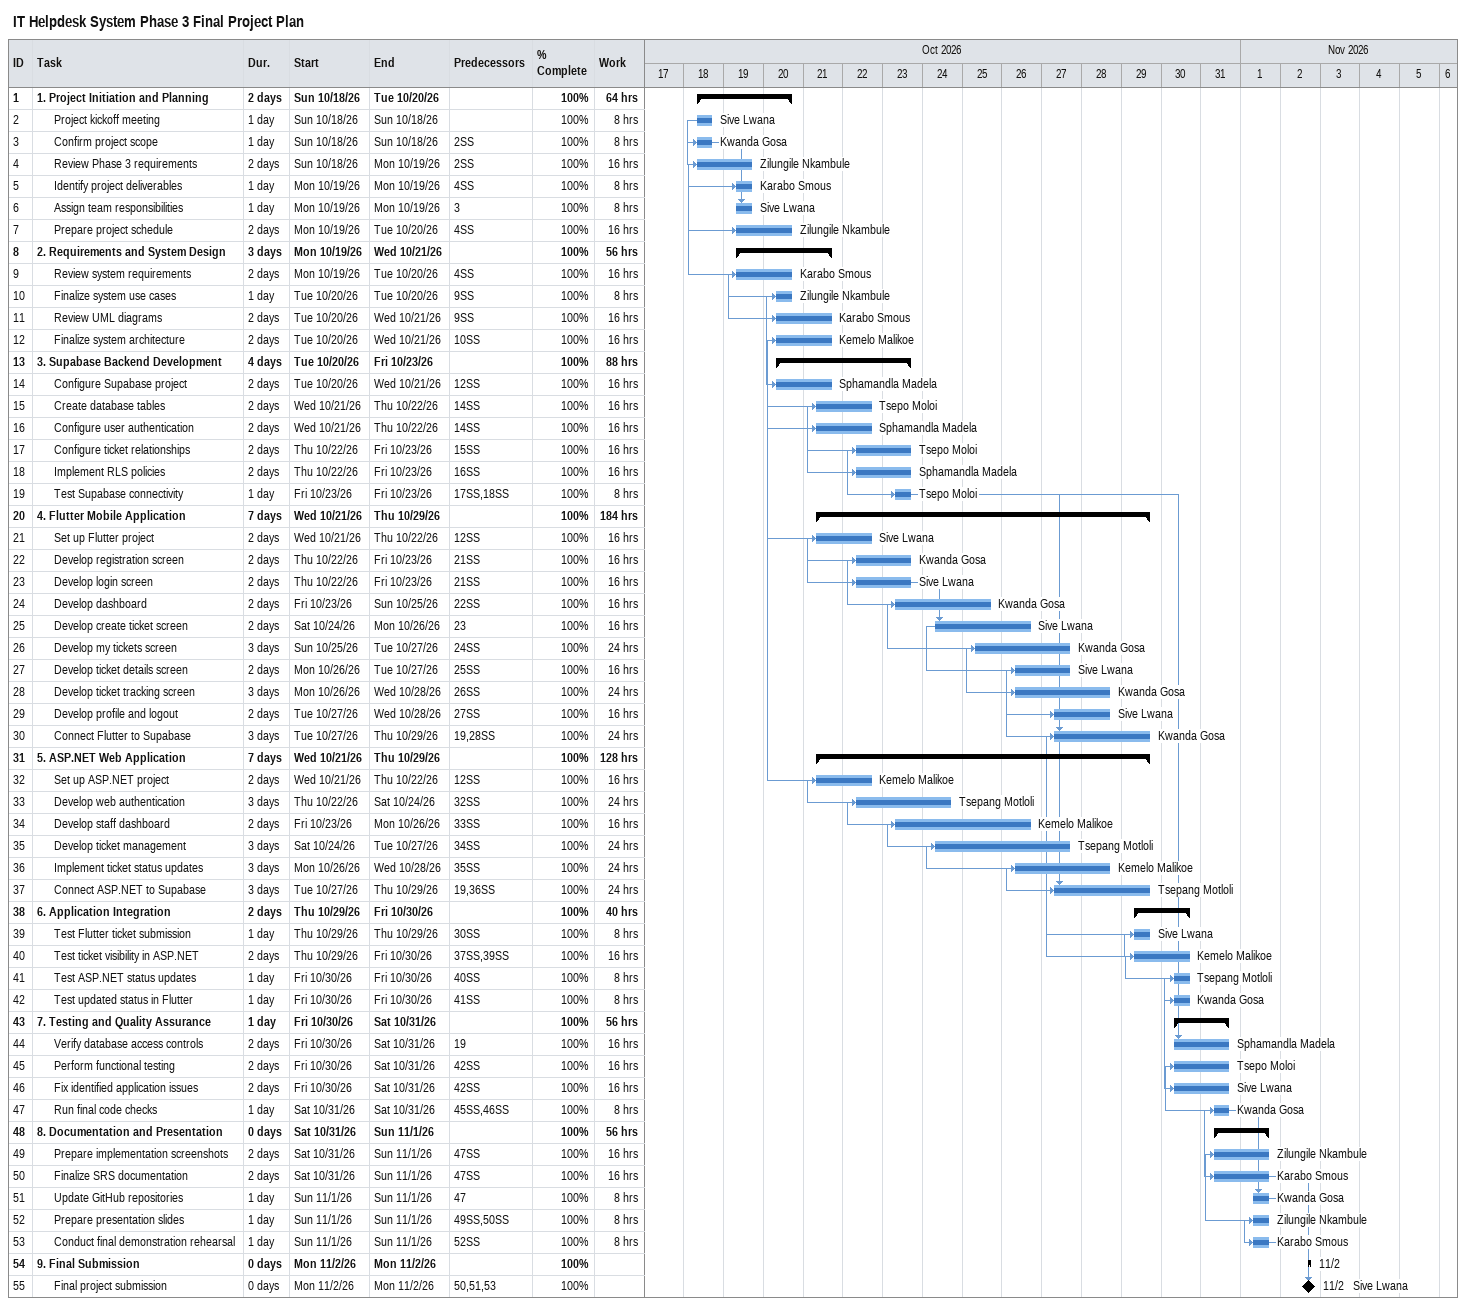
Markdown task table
IT Helpdesk System Phase 3 Final Project Plan

| ID | Level | Task | Duration | Start | Finish | Predecessors | Resources | % complete | Work (h) |
|---|---|---|---|---|---|---|---|---|---|
| 1 | 1 | **1. Project Initiation and Planning** | 2d | 2026-10-18 | 2026-10-20 |  |  | 100 | 64 |
| 2 | 2 | Project kickoff meeting | 1d | 2026-10-18 | 2026-10-18 |  | Sive Lwana | 100 | 8 |
| 3 | 2 | Confirm project scope | 1d | 2026-10-18 | 2026-10-18 | 2SS | Kwanda Gosa | 100 | 8 |
| 4 | 2 | Review Phase 3 requirements | 2d | 2026-10-18 | 2026-10-19 | 2SS | Zilungile Nkambule | 100 | 16 |
| 5 | 2 | Identify project deliverables | 1d | 2026-10-19 | 2026-10-19 | 4SS | Karabo Smous | 100 | 8 |
| 6 | 2 | Assign team responsibilities | 1d | 2026-10-19 | 2026-10-19 | 3 | Sive Lwana | 100 | 8 |
| 7 | 2 | Prepare project schedule | 2d | 2026-10-19 | 2026-10-20 | 4SS | Zilungile Nkambule | 100 | 16 |
| 8 | 1 | **2. Requirements and System Design** | 3d | 2026-10-19 | 2026-10-21 |  |  | 100 | 56 |
| 9 | 2 | Review system requirements | 2d | 2026-10-19 | 2026-10-20 | 4SS | Karabo Smous | 100 | 16 |
| 10 | 2 | Finalize system use cases | 1d | 2026-10-20 | 2026-10-20 | 9SS | Zilungile Nkambule | 100 | 8 |
| 11 | 2 | Review UML diagrams | 2d | 2026-10-20 | 2026-10-21 | 9SS | Karabo Smous | 100 | 16 |
| 12 | 2 | Finalize system architecture | 2d | 2026-10-20 | 2026-10-21 | 10SS | Kemelo Malikoe | 100 | 16 |
| 13 | 1 | **3. Supabase Backend Development** | 4d | 2026-10-20 | 2026-10-23 |  |  | 100 | 88 |
| 14 | 2 | Configure Supabase project | 2d | 2026-10-20 | 2026-10-21 | 12SS | Sphamandla Madela | 100 | 16 |
| 15 | 2 | Create database tables | 2d | 2026-10-21 | 2026-10-22 | 14SS | Tsepo Moloi | 100 | 16 |
| 16 | 2 | Configure user authentication | 2d | 2026-10-21 | 2026-10-22 | 14SS | Sphamandla Madela | 100 | 16 |
| 17 | 2 | Configure ticket relationships | 2d | 2026-10-22 | 2026-10-23 | 15SS | Tsepo Moloi | 100 | 16 |
| 18 | 2 | Implement RLS policies | 2d | 2026-10-22 | 2026-10-23 | 16SS | Sphamandla Madela | 100 | 16 |
| 19 | 2 | Test Supabase connectivity | 1d | 2026-10-23 | 2026-10-23 | 17SS, 18SS | Tsepo Moloi | 100 | 8 |
| 20 | 1 | **4. Flutter Mobile Application** | 7d | 2026-10-21 | 2026-10-29 |  |  | 100 | 184 |
| 21 | 2 | Set up Flutter project | 2d | 2026-10-21 | 2026-10-22 | 12SS | Sive Lwana | 100 | 16 |
| 22 | 2 | Develop registration screen | 2d | 2026-10-22 | 2026-10-23 | 21SS | Kwanda Gosa | 100 | 16 |
| 23 | 2 | Develop login screen | 2d | 2026-10-22 | 2026-10-23 | 21SS | Sive Lwana | 100 | 16 |
| 24 | 2 | Develop dashboard | 2d | 2026-10-23 | 2026-10-25 | 22SS | Kwanda Gosa | 100 | 16 |
| 25 | 2 | Develop create ticket screen | 2d | 2026-10-24 | 2026-10-26 | 23 | Sive Lwana | 100 | 16 |
| 26 | 2 | Develop my tickets screen | 3d | 2026-10-25 | 2026-10-27 | 24SS | Kwanda Gosa | 100 | 24 |
| 27 | 2 | Develop ticket details screen | 2d | 2026-10-26 | 2026-10-27 | 25SS | Sive Lwana | 100 | 16 |
| 28 | 2 | Develop ticket tracking screen | 3d | 2026-10-26 | 2026-10-28 | 26SS | Kwanda Gosa | 100 | 24 |
| 29 | 2 | Develop profile and logout | 2d | 2026-10-27 | 2026-10-28 | 27SS | Sive Lwana | 100 | 16 |
| 30 | 2 | Connect Flutter to Supabase | 3d | 2026-10-27 | 2026-10-29 | 19, 28SS | Kwanda Gosa | 100 | 24 |
| 31 | 1 | **5. ASP.NET Web Application** | 7d | 2026-10-21 | 2026-10-29 |  |  | 100 | 128 |
| 32 | 2 | Set up ASP.NET project | 2d | 2026-10-21 | 2026-10-22 | 12SS | Kemelo Malikoe | 100 | 16 |
| 33 | 2 | Develop web authentication | 3d | 2026-10-22 | 2026-10-24 | 32SS | Tsepang Motloli | 100 | 24 |
| 34 | 2 | Develop staff dashboard | 2d | 2026-10-23 | 2026-10-26 | 33SS | Kemelo Malikoe | 100 | 16 |
| 35 | 2 | Develop ticket management | 3d | 2026-10-24 | 2026-10-27 | 34SS | Tsepang Motloli | 100 | 24 |
| 36 | 2 | Implement ticket status updates | 3d | 2026-10-26 | 2026-10-28 | 35SS | Kemelo Malikoe | 100 | 24 |
| 37 | 2 | Connect ASP.NET to Supabase | 3d | 2026-10-27 | 2026-10-29 | 19, 36SS | Tsepang Motloli | 100 | 24 |
| 38 | 1 | **6. Application Integration** | 2d | 2026-10-29 | 2026-10-30 |  |  | 100 | 40 |
| 39 | 2 | Test Flutter ticket submission | 1d | 2026-10-29 | 2026-10-29 | 30SS | Sive Lwana | 100 | 8 |
| 40 | 2 | Test ticket visibility in ASP.NET | 2d | 2026-10-29 | 2026-10-30 | 37SS, 39SS | Kemelo Malikoe | 100 | 16 |
| 41 | 2 | Test ASP.NET status updates | 1d | 2026-10-30 | 2026-10-30 | 40SS | Tsepang Motloli | 100 | 8 |
| 42 | 2 | Test updated status in Flutter | 1d | 2026-10-30 | 2026-10-30 | 41SS | Kwanda Gosa | 100 | 8 |
| 43 | 1 | **7. Testing and Quality Assurance** | 1d | 2026-10-30 | 2026-10-31 |  |  | 100 | 56 |
| 44 | 2 | Verify database access controls | 2d | 2026-10-30 | 2026-10-31 | 19 | Sphamandla Madela | 100 | 16 |
| 45 | 2 | Perform functional testing | 2d | 2026-10-30 | 2026-10-31 | 42SS | Tsepo Moloi | 100 | 16 |
| 46 | 2 | Fix identified application issues | 2d | 2026-10-30 | 2026-10-31 | 42SS | Sive Lwana | 100 | 16 |
| 47 | 2 | Run final code checks | 1d | 2026-10-31 | 2026-10-31 | 45SS, 46SS | Kwanda Gosa | 100 | 8 |
| 48 | 1 | **8. Documentation and Presentation** | 0d | 2026-10-31 | 2026-11-01 |  |  | 100 | 56 |
| 49 | 2 | Prepare implementation screenshots | 2d | 2026-10-31 | 2026-11-01 | 47SS | Zilungile Nkambule | 100 | 16 |
| 50 | 2 | Finalize SRS documentation | 2d | 2026-10-31 | 2026-11-01 | 47SS | Karabo Smous | 100 | 16 |
| 51 | 2 | Update GitHub repositories | 1d | 2026-11-01 | 2026-11-01 | 47 | Kwanda Gosa | 100 | 8 |
| 52 | 2 | Prepare presentation slides | 1d | 2026-11-01 | 2026-11-01 | 49SS, 50SS | Zilungile Nkambule | 100 | 8 |
| 53 | 2 | Conduct final demonstration rehearsal | 1d | 2026-11-01 | 2026-11-01 | 52SS | Karabo Smous | 100 | 8 |
| 54 | 1 | **9. Final Submission** | 0d | 2026-11-02 | 2026-11-02 |  |  | 100 |  |
| 55 | 2 | Final project submission | 0d | 2026-11-02 | 2026-11-02 | 50, 51, 53 | Sive Lwana | 100 |  |
